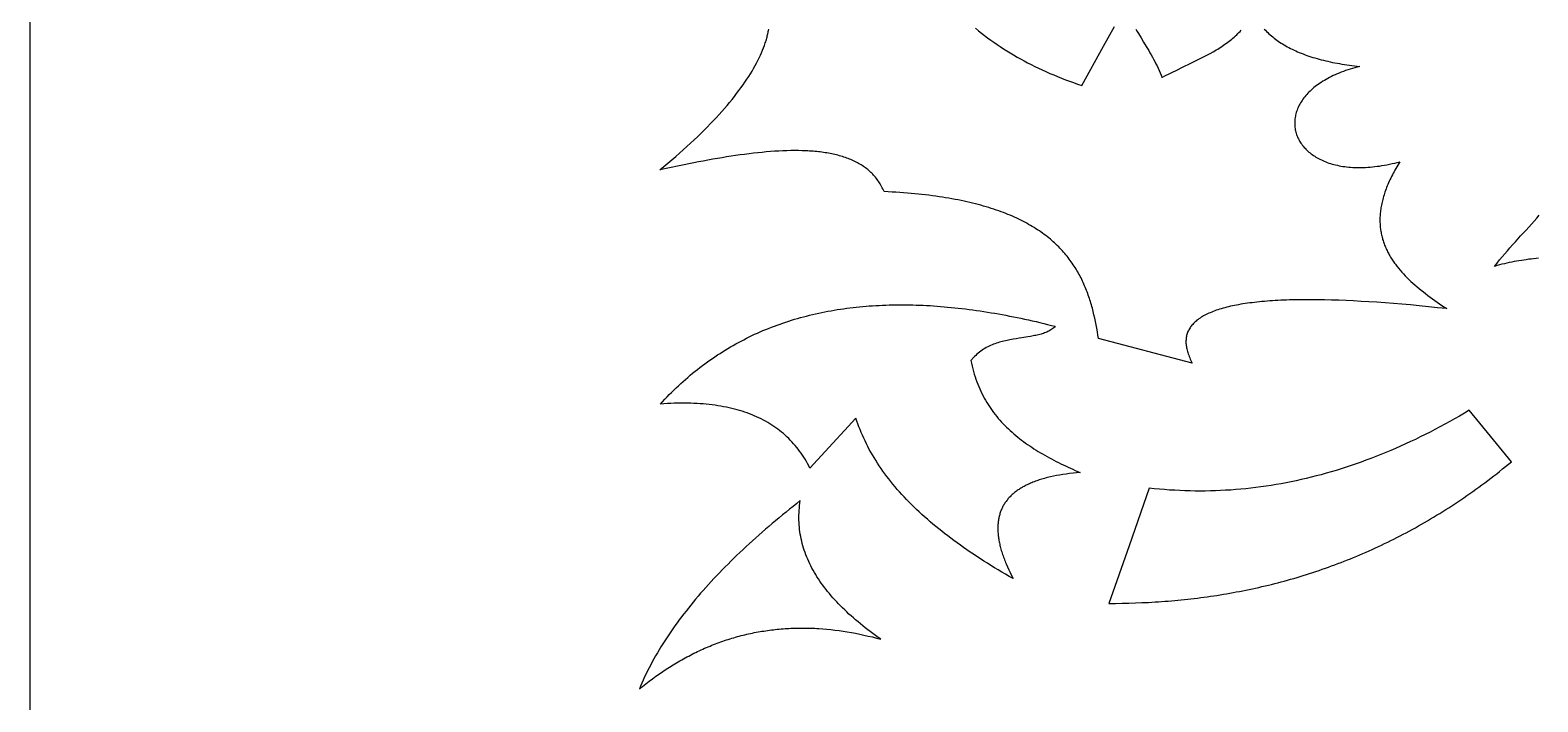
# Model space of a CAD drawing. Extents: x -4113 to -3113, y 1469 to 2469.
# Drawn here: x -4113 to -3911.1, y 2236.2 to 2326.2 of the extents above; entities that cross this region are included whole.
import ezdxf

# ---------------------------------------------------------------- set-up
doc = ezdxf.new("R2010")
doc.units = 0
doc.layers.add('PLAN_1', color=18, linetype='CONTINUOUS')

msp = doc.modelspace()

# ---------------------------------------------------------------- linework, layer by layer
at = {"layer": 'PLAN_1'}
for points in [[(-4113.04, 2469.07), (-3113.04, 2469.07), (-3113.04, 1469.07), (-4113.04, 1469.07)], [(-3975.75, 2286.53), (-3975.85, 2286.42), (-3975.96, 2286.32), (-3976.08, 2286.23), (-3976.2, 2286.14), (-3976.33, 2286.05), (-3976.46, 2285.97), (-3976.59, 2285.9), (-3976.73, 2285.82), (-3976.88, 2285.76), (-3977.03, 2285.7), (-3977.18, 2285.64), (-3977.33, 2285.58), (-3977.49, 2285.53), (-3977.65, 2285.48), (-3977.82, 2285.43), (-3977.99, 2285.39), (-3978.16, 2285.35), (-3978.33, 2285.31), (-3978.51, 2285.28), (-3978.69, 2285.24), (-3979.06, 2285.17), (-3979.43, 2285.11), (-3980.21, 2285), (-3980.6, 2284.94), (-3981, 2284.87), (-3981.4, 2284.81), (-3981.81, 2284.73), (-3982.01, 2284.69), (-3982.21, 2284.65), (-3982.42, 2284.6), (-3982.62, 2284.55), (-3982.82, 2284.5), (-3983.02, 2284.45), (-3983.22, 2284.39), (-3983.42, 2284.33), (-3983.62, 2284.26), (-3983.82, 2284.19), (-3984.02, 2284.12), (-3984.21, 2284.04), (-3984.41, 2283.95), (-3984.6, 2283.86), (-3984.79, 2283.77), (-3984.98, 2283.67), (-3985.16, 2283.56), (-3985.35, 2283.45), (-3985.53, 2283.33), (-3985.71, 2283.21), (-3985.89, 2283.07), (-3986.06, 2282.93), (-3986.23, 2282.79), (-3986.4, 2282.63), (-3986.57, 2282.47), (-3986.73, 2282.3), (-3986.81, 2282.22), (-3986.89, 2282.13), (-3986.96, 2282.04), (-3987.04, 2281.94), (-3986.97, 2281.57), (-3986.88, 2281.2), (-3986.8, 2280.83), (-3986.7, 2280.48), (-3986.6, 2280.12), (-3986.49, 2279.78), (-3986.38, 2279.44), (-3986.26, 2279.1), (-3986.13, 2278.78), (-3986, 2278.45), (-3985.87, 2278.13), (-3985.72, 2277.82), (-3985.57, 2277.51), (-3985.42, 2277.21), (-3985.26, 2276.91), (-3985.1, 2276.62), (-3984.92, 2276.33), (-3984.75, 2276.05), (-3984.57, 2275.77), (-3984.38, 2275.5), (-3984.19, 2275.23), (-3984, 2274.96), (-3983.79, 2274.7), (-3983.59, 2274.45), (-3983.38, 2274.19), (-3983.16, 2273.95), (-3982.94, 2273.7), (-3982.72, 2273.46), (-3982.49, 2273.23), (-3982.26, 2273), (-3982.02, 2272.77), (-3981.78, 2272.55), (-3981.54, 2272.33), (-3981.29, 2272.11), (-3981.04, 2271.9), (-3980.78, 2271.69), (-3980.52, 2271.48), (-3980.26, 2271.28), (-3979.99, 2271.08), (-3979.72, 2270.89), (-3979.45, 2270.69), (-3979.17, 2270.5), (-3978.89, 2270.32), (-3978.6, 2270.13), (-3978.32, 2269.95), (-3978.03, 2269.77), (-3977.74, 2269.59), (-3977.44, 2269.42), (-3977.14, 2269.25), (-3976.84, 2269.08), (-3976.54, 2268.92), (-3976.23, 2268.75), (-3975.93, 2268.59), (-3975.62, 2268.43), (-3975.3, 2268.27), (-3974.99, 2268.12), (-3974.67, 2267.96), (-3974.36, 2267.81), (-3974.04, 2267.66), (-3973.71, 2267.51), (-3973.39, 2267.37), (-3973.06, 2267.22), (-3972.41, 2266.93), (-3972.9, 2266.89), (-3973.37, 2266.84), (-3973.84, 2266.79), (-3974.29, 2266.73), (-3974.74, 2266.66), (-3975.17, 2266.59), (-3975.59, 2266.52), (-3976, 2266.43), (-3976.4, 2266.35), (-3976.6, 2266.3), (-3976.79, 2266.25), (-3976.98, 2266.2), (-3977.17, 2266.15), (-3977.35, 2266.1), (-3977.53, 2266.05), (-3977.71, 2265.99), (-3977.89, 2265.94), (-3978.06, 2265.88), (-3978.23, 2265.82), (-3978.4, 2265.76), (-3978.57, 2265.7), (-3978.73, 2265.63), (-3978.89, 2265.57), (-3979.05, 2265.5), (-3979.2, 2265.44), (-3979.35, 2265.37), (-3979.5, 2265.3), (-3979.65, 2265.23), (-3979.79, 2265.15), (-3979.93, 2265.08), (-3980.07, 2265), (-3980.2, 2264.92), (-3980.34, 2264.84), (-3980.47, 2264.76), (-3980.59, 2264.68), (-3980.72, 2264.6), (-3980.84, 2264.51), (-3980.96, 2264.43), (-3981.07, 2264.34), (-3981.19, 2264.25), (-3981.3, 2264.16), (-3981.4, 2264.07), (-3981.51, 2263.98), (-3981.61, 2263.88), (-3981.71, 2263.79), (-3981.8, 2263.69), (-3981.9, 2263.59), (-3981.99, 2263.49), (-3982.08, 2263.39), (-3982.16, 2263.28), (-3982.25, 2263.18), (-3982.33, 2263.07), (-3982.4, 2262.97), (-3982.48, 2262.86), (-3982.55, 2262.75), (-3982.62, 2262.64), (-3982.68, 2262.52), (-3982.75, 2262.41), (-3982.81, 2262.29), (-3982.86, 2262.17), (-3982.92, 2262.06), (-3982.97, 2261.93), (-3983.02, 2261.81), (-3983.07, 2261.69), (-3983.11, 2261.57), (-3983.15, 2261.44), (-3983.19, 2261.31), (-3983.23, 2261.18), (-3983.26, 2261.05), (-3983.29, 2260.92), (-3983.32, 2260.79), (-3983.34, 2260.65), (-3983.36, 2260.52), (-3983.38, 2260.38), (-3983.4, 2260.24), (-3983.41, 2260.1), (-3983.43, 2259.96), (-3983.43, 2259.82), (-3983.44, 2259.67), (-3983.44, 2259.53), (-3983.44, 2259.38), (-3983.44, 2259.23), (-3983.43, 2259.08), (-3983.42, 2258.93), (-3983.41, 2258.78), (-3983.4, 2258.62), (-3983.38, 2258.47), (-3983.36, 2258.31), (-3983.34, 2258.15), (-3983.32, 2257.99), (-3983.29, 2257.83), (-3983.26, 2257.66), (-3983.22, 2257.5), (-3983.19, 2257.33), (-3983.15, 2257.17), (-3983.11, 2257), (-3983.06, 2256.83), (-3983.02, 2256.66), (-3982.97, 2256.48), (-3982.91, 2256.31), (-3982.86, 2256.13), (-3982.8, 2255.96), (-3982.74, 2255.78), (-3982.68, 2255.6), (-3982.61, 2255.42), (-3982.54, 2255.23), (-3982.47, 2255.05), (-3982.4, 2254.86), (-3982.32, 2254.68), (-3982.16, 2254.3), (-3981.98, 2253.91), (-3981.8, 2253.52), (-3981.6, 2253.13), (-3981.39, 2252.73), (-3981.9, 2253.01), (-3982.4, 2253.3), (-3982.9, 2253.59), (-3983.39, 2253.89), (-3983.88, 2254.18), (-3984.36, 2254.47), (-3984.84, 2254.77), (-3985.31, 2255.07), (-3985.78, 2255.37), (-3986.24, 2255.67), (-3986.69, 2255.97), (-3987.14, 2256.27), (-3987.59, 2256.58), (-3988.03, 2256.88), (-3988.46, 2257.19), (-3988.89, 2257.5), (-3989.32, 2257.81), (-3989.74, 2258.12), (-3990.15, 2258.43), (-3990.56, 2258.75), (-3990.96, 2259.06), (-3991.35, 2259.38), (-3991.74, 2259.7), (-3992.13, 2260.02), (-3992.51, 2260.34), (-3992.88, 2260.67), (-3993.25, 2260.99), (-3993.61, 2261.32), (-3993.97, 2261.65), (-3994.32, 2261.98), (-3994.66, 2262.31), (-3995, 2262.65), (-3995.33, 2262.98), (-3995.66, 2263.32), (-3995.98, 2263.66), (-3996.29, 2264), (-3996.6, 2264.34), (-3996.9, 2264.68), (-3997.19, 2265.03), (-3997.48, 2265.37), (-3997.76, 2265.72), (-3998.04, 2266.07), (-3998.31, 2266.42), (-3998.57, 2266.78), (-3998.83, 2267.13), (-3999.08, 2267.49), (-3999.33, 2267.85), (-3999.56, 2268.21), (-3999.79, 2268.57), (-4000.02, 2268.94), (-4000.24, 2269.3), (-4000.45, 2269.67), (-4000.65, 2270.04), (-4000.85, 2270.41), (-4001.04, 2270.79), (-4001.22, 2271.16), (-4001.4, 2271.54), (-4001.57, 2271.92), (-4001.73, 2272.3), (-4001.89, 2272.68), (-4002.04, 2273.07), (-4002.18, 2273.45), (-4002.32, 2273.84), (-4002.44, 2274.23), (-4003.98, 2272.56), (-4005.52, 2270.88), (-4008.6, 2267.54), (-4008.76, 2267.84), (-4008.92, 2268.14), (-4009.08, 2268.43), (-4009.25, 2268.71), (-4009.43, 2268.99), (-4009.61, 2269.27), (-4009.79, 2269.54), (-4009.98, 2269.8), (-4010.18, 2270.06), (-4010.38, 2270.31), (-4010.58, 2270.56), (-4010.79, 2270.8), (-4011.01, 2271.04), (-4011.23, 2271.27), (-4011.45, 2271.5), (-4011.68, 2271.72), (-4011.92, 2271.94), (-4012.16, 2272.15), (-4012.41, 2272.35), (-4012.66, 2272.55), (-4012.91, 2272.75), (-4013.17, 2272.94), (-4013.44, 2273.12), (-4013.71, 2273.3), (-4013.98, 2273.47), (-4014.26, 2273.64), (-4014.55, 2273.81), (-4014.84, 2273.96), (-4015.13, 2274.12), (-4015.43, 2274.26), (-4015.74, 2274.4), (-4016.05, 2274.54), (-4016.36, 2274.67), (-4016.68, 2274.8), (-4017.01, 2274.92), (-4017.34, 2275.03), (-4017.68, 2275.14), (-4018.02, 2275.25), (-4018.36, 2275.35), (-4018.71, 2275.44), (-4019.07, 2275.53), (-4019.43, 2275.61), (-4019.79, 2275.69), (-4020.16, 2275.76), (-4020.54, 2275.83), (-4020.92, 2275.89), (-4021.31, 2275.95), (-4021.7, 2276), (-4022.09, 2276.05), (-4022.49, 2276.09), (-4022.9, 2276.13), (-4023.31, 2276.16), (-4023.72, 2276.18), (-4024.15, 2276.2), (-4024.57, 2276.22), (-4025, 2276.23), (-4025.44, 2276.23), (-4025.88, 2276.23), (-4026.32, 2276.22), (-4026.77, 2276.21), (-4027.23, 2276.19), (-4027.69, 2276.17), (-4028.16, 2276.14), (-4028.63, 2276.11), (-4028.33, 2276.43), (-4028.04, 2276.75), (-4027.74, 2277.06), (-4027.44, 2277.37), (-4027.13, 2277.68), (-4026.83, 2277.98), (-4026.52, 2278.27), (-4026.21, 2278.57), (-4025.9, 2278.85), (-4025.59, 2279.14), (-4025.27, 2279.42), (-4024.95, 2279.69), (-4024.63, 2279.97), (-4024.31, 2280.23), (-4023.99, 2280.5), (-4023.66, 2280.76), (-4023.34, 2281.01), (-4023.01, 2281.26), (-4022.67, 2281.51), (-4022.34, 2281.75), (-4022.01, 2281.99), (-4021.67, 2282.23), (-4021.33, 2282.46), (-4020.99, 2282.69), (-4020.64, 2282.91), (-4020.3, 2283.13), (-4019.95, 2283.35), (-4019.6, 2283.56), (-4019.25, 2283.76), (-4018.9, 2283.97), (-4018.54, 2284.17), (-4018.19, 2284.36), (-4017.83, 2284.55), (-4017.47, 2284.74), (-4017.1, 2284.93), (-4016.74, 2285.11), (-4016.37, 2285.28), (-4016.01, 2285.46), (-4015.63, 2285.62), (-4015.26, 2285.79), (-4014.89, 2285.95), (-4014.51, 2286.11), (-4014.14, 2286.26), (-4013.76, 2286.41), (-4013.37, 2286.56), (-4012.99, 2286.7), (-4012.61, 2286.84), (-4012.22, 2286.97), (-4011.83, 2287.1), (-4011.44, 2287.23), (-4011.05, 2287.35), (-4010.65, 2287.47), (-4010.26, 2287.59), (-4009.86, 2287.7), (-4009.46, 2287.81), (-4009.06, 2287.91), (-4008.65, 2288.02), (-4008.25, 2288.11), (-4007.84, 2288.21), (-4007.43, 2288.3), (-4007.02, 2288.39), (-4006.61, 2288.47), (-4006.2, 2288.55), (-4005.78, 2288.62), (-4005.36, 2288.7), (-4004.94, 2288.77), (-4004.52, 2288.83), (-4004.1, 2288.89), (-4003.68, 2288.95), (-4003.25, 2289.01), (-4002.82, 2289.06), (-4002.39, 2289.11), (-4001.96, 2289.15), (-4001.53, 2289.19), (-4001.09, 2289.23), (-4000.66, 2289.26), (-4000.22, 2289.29), (-3999.78, 2289.32), (-3999.34, 2289.34), (-3998.89, 2289.36), (-3998.45, 2289.38), (-3998, 2289.39), (-3997.55, 2289.4), (-3997.1, 2289.41), (-3996.65, 2289.42), (-3996.2, 2289.42), (-3995.74, 2289.41), (-3995.29, 2289.41), (-3994.83, 2289.4), (-3994.37, 2289.38), (-3993.91, 2289.37), (-3993.45, 2289.35), (-3992.98, 2289.32), (-3992.51, 2289.3), (-3992.05, 2289.27), (-3991.58, 2289.23), (-3991.11, 2289.2), (-3990.63, 2289.16), (-3990.16, 2289.12), (-3989.68, 2289.07), (-3989.21, 2289.02), (-3988.73, 2288.97), (-3988.25, 2288.91), (-3987.77, 2288.86), (-3987.28, 2288.79), (-3986.8, 2288.73), (-3986.31, 2288.66), (-3985.82, 2288.59), (-3985.33, 2288.52), (-3984.84, 2288.44), (-3984.35, 2288.36), (-3983.85, 2288.28), (-3983.36, 2288.19), (-3982.86, 2288.1), (-3982.36, 2288.01), (-3981.86, 2287.91), (-3981.36, 2287.81), (-3980.86, 2287.71), (-3980.35, 2287.61), (-3979.85, 2287.5), (-3979.34, 2287.39), (-3978.83, 2287.27), (-3978.32, 2287.16), (-3977.81, 2287.04), (-3977.29, 2286.92), (-3976.78, 2286.79), (-3976.26, 2286.66)], [(-3963.17, 2264.84), (-3965.86, 2257.11), (-3968.56, 2249.39), (-3967.67, 2249.39), (-3966.79, 2249.41), (-3965.9, 2249.43), (-3965.02, 2249.45), (-3964.14, 2249.49), (-3963.26, 2249.53), (-3962.38, 2249.58), (-3961.94, 2249.61), (-3961.51, 2249.64), (-3961.07, 2249.67), (-3960.63, 2249.71), (-3960.19, 2249.74), (-3959.75, 2249.78), (-3959.32, 2249.82), (-3958.88, 2249.87), (-3958.44, 2249.91), (-3958.01, 2249.96), (-3957.57, 2250.01), (-3957.14, 2250.06), (-3956.7, 2250.11), (-3956.27, 2250.17), (-3955.83, 2250.22), (-3955.4, 2250.28), (-3954.96, 2250.34), (-3954.53, 2250.41), (-3954.1, 2250.47), (-3953.66, 2250.54), (-3953.23, 2250.61), (-3952.8, 2250.69), (-3952.37, 2250.76), (-3951.94, 2250.84), (-3951.5, 2250.92), (-3951.07, 2251), (-3950.64, 2251.08), (-3950.21, 2251.17), (-3949.78, 2251.26), (-3949.35, 2251.35), (-3948.92, 2251.44), (-3948.49, 2251.54), (-3948.07, 2251.64), (-3947.64, 2251.74), (-3947.21, 2251.84), (-3946.78, 2251.94), (-3946.35, 2252.05), (-3945.93, 2252.16), (-3945.5, 2252.27), (-3945.07, 2252.39), (-3944.65, 2252.5), (-3944.22, 2252.62), (-3943.8, 2252.75), (-3943.37, 2252.87), (-3942.95, 2253), (-3942.53, 2253.13), (-3942.1, 2253.26), (-3941.68, 2253.39), (-3941.26, 2253.53), (-3940.83, 2253.67), (-3940.41, 2253.81), (-3939.99, 2253.96), (-3939.57, 2254.1), (-3939.15, 2254.25), (-3938.73, 2254.41), (-3938.31, 2254.56), (-3937.89, 2254.72), (-3937.47, 2254.88), (-3937.05, 2255.04), (-3936.63, 2255.21), (-3936.21, 2255.37), (-3935.79, 2255.54), (-3935.38, 2255.72), (-3934.96, 2255.89), (-3934.54, 2256.07), (-3934.13, 2256.25), (-3933.71, 2256.44), (-3933.29, 2256.63), (-3932.88, 2256.82), (-3932.47, 2257.01), (-3932.05, 2257.2), (-3931.64, 2257.4), (-3931.22, 2257.6), (-3930.81, 2257.81), (-3930.4, 2258.01), (-3929.99, 2258.22), (-3929.57, 2258.43), (-3929.16, 2258.65), (-3928.75, 2258.87), (-3928.34, 2259.09), (-3927.93, 2259.31), (-3927.52, 2259.54), (-3927.11, 2259.77), (-3926.7, 2260), (-3926.3, 2260.23), (-3925.89, 2260.47), (-3925.48, 2260.71), (-3925.07, 2260.96), (-3924.67, 2261.2), (-3924.26, 2261.45), (-3923.85, 2261.71), (-3923.45, 2261.96), (-3923.04, 2262.22), (-3922.64, 2262.48), (-3922.24, 2262.75), (-3921.83, 2263.02), (-3921.43, 2263.29), (-3921.03, 2263.56), (-3920.63, 2263.84), (-3920.22, 2264.12), (-3919.82, 2264.4), (-3919.42, 2264.69), (-3919.02, 2264.98), (-3918.62, 2265.27), (-3918.22, 2265.57), (-3917.82, 2265.87), (-3917.42, 2266.17), (-3917.03, 2266.47), (-3916.63, 2266.78), (-3916.23, 2267.09), (-3915.84, 2267.41), (-3915.44, 2267.73), (-3915.04, 2268.05), (-3914.65, 2268.37), (-3917.47, 2271.82), (-3920.3, 2275.27), (-3920.95, 2274.88), (-3921.61, 2274.5), (-3922.26, 2274.12), (-3922.92, 2273.76), (-3923.57, 2273.4), (-3924.23, 2273.04), (-3924.89, 2272.7), (-3925.55, 2272.36), (-3926.2, 2272.02), (-3926.86, 2271.7), (-3927.52, 2271.38), (-3928.18, 2271.07), (-3928.84, 2270.76), (-3929.5, 2270.46), (-3930.16, 2270.17), (-3930.82, 2269.88), (-3931.49, 2269.61), (-3932.15, 2269.34), (-3932.81, 2269.07), (-3933.48, 2268.82), (-3934.14, 2268.57), (-3934.8, 2268.32), (-3935.47, 2268.09), (-3936.13, 2267.86), (-3936.8, 2267.64), (-3937.47, 2267.43), (-3938.13, 2267.22), (-3938.8, 2267.02), (-3939.47, 2266.83), (-3940.14, 2266.64), (-3940.81, 2266.47), (-3941.48, 2266.3), (-3942.15, 2266.13), (-3942.82, 2265.98), (-3943.49, 2265.83), (-3944.16, 2265.69), (-3944.83, 2265.56), (-3945.5, 2265.43), (-3946.17, 2265.31), (-3946.85, 2265.2), (-3947.52, 2265.1), (-3948.2, 2265), (-3948.87, 2264.92), (-3949.55, 2264.83), (-3950.22, 2264.76), (-3950.9, 2264.7), (-3951.58, 2264.64), (-3952.25, 2264.59), (-3952.93, 2264.55), (-3953.61, 2264.51), (-3954.29, 2264.48), (-3954.97, 2264.46), (-3955.65, 2264.45), (-3956.33, 2264.45), (-3957.01, 2264.45), (-3957.69, 2264.46), (-3958.38, 2264.48), (-3959.06, 2264.51), (-3959.74, 2264.55), (-3960.43, 2264.59), (-3961.11, 2264.64), (-3961.8, 2264.7), (-3962.48, 2264.77)], [(-4009.89, 2263.17), (-4010.37, 2262.78), (-4010.85, 2262.4), (-4011.33, 2262.02), (-4011.8, 2261.63), (-4012.27, 2261.25), (-4012.74, 2260.86), (-4013.2, 2260.48), (-4013.65, 2260.1), (-4014.11, 2259.71), (-4014.55, 2259.32), (-4015, 2258.94), (-4015.43, 2258.55), (-4015.87, 2258.17), (-4016.3, 2257.78), (-4016.72, 2257.39), (-4017.14, 2257), (-4017.56, 2256.61), (-4017.97, 2256.23), (-4018.38, 2255.84), (-4018.78, 2255.45), (-4019.18, 2255.06), (-4019.57, 2254.67), (-4019.96, 2254.28), (-4020.34, 2253.89), (-4020.72, 2253.5), (-4021.1, 2253.1), (-4021.46, 2252.71), (-4021.83, 2252.32), (-4022.19, 2251.93), (-4022.54, 2251.53), (-4022.89, 2251.14), (-4023.24, 2250.75), (-4023.58, 2250.35), (-4023.91, 2249.96), (-4024.24, 2249.56), (-4024.56, 2249.17), (-4024.88, 2248.77), (-4025.2, 2248.37), (-4025.51, 2247.98), (-4025.81, 2247.58), (-4026.11, 2247.18), (-4026.4, 2246.78), (-4026.69, 2246.38), (-4026.97, 2245.98), (-4027.25, 2245.58), (-4027.52, 2245.18), (-4027.79, 2244.78), (-4028.05, 2244.38), (-4028.3, 2243.98), (-4028.55, 2243.58), (-4028.79, 2243.18), (-4029.03, 2242.77), (-4029.27, 2242.37), (-4029.49, 2241.97), (-4029.72, 2241.56), (-4029.93, 2241.16), (-4030.14, 2240.75), (-4030.35, 2240.34), (-4030.55, 2239.94), (-4030.74, 2239.53), (-4030.93, 2239.12), (-4031.11, 2238.72), (-4031.28, 2238.31), (-4031.45, 2237.9), (-4031.01, 2238.26), (-4030.56, 2238.61), (-4030.12, 2238.96), (-4029.67, 2239.3), (-4029.22, 2239.63), (-4028.77, 2239.95), (-4028.31, 2240.26), (-4027.86, 2240.56), (-4027.4, 2240.86), (-4026.94, 2241.15), (-4026.71, 2241.29), (-4026.48, 2241.43), (-4026.24, 2241.56), (-4026.01, 2241.7), (-4025.78, 2241.83), (-4025.55, 2241.96), (-4025.31, 2242.09), (-4025.08, 2242.22), (-4024.84, 2242.34), (-4024.61, 2242.47), (-4024.37, 2242.59), (-4024.14, 2242.7), (-4023.9, 2242.82), (-4023.66, 2242.94), (-4023.42, 2243.05), (-4023.18, 2243.16), (-4022.95, 2243.27), (-4022.71, 2243.37), (-4022.47, 2243.48), (-4022.23, 2243.58), (-4021.98, 2243.68), (-4021.74, 2243.78), (-4021.5, 2243.87), (-4021.26, 2243.97), (-4021.02, 2244.06), (-4020.77, 2244.15), (-4020.53, 2244.24), (-4020.28, 2244.32), (-4020.04, 2244.41), (-4019.79, 2244.49), (-4019.55, 2244.57), (-4019.3, 2244.65), (-4019.05, 2244.72), (-4018.81, 2244.79), (-4018.56, 2244.87), (-4018.31, 2244.94), (-4018.06, 2245), (-4017.81, 2245.07), (-4017.56, 2245.13), (-4017.31, 2245.19), (-4017.06, 2245.25), (-4016.81, 2245.31), (-4016.56, 2245.37), (-4016.31, 2245.42), (-4016.05, 2245.47), (-4015.8, 2245.52), (-4015.55, 2245.57), (-4015.29, 2245.61), (-4015.04, 2245.65), (-4014.78, 2245.69), (-4014.52, 2245.73), (-4014.27, 2245.77), (-4014.01, 2245.81), (-4013.75, 2245.84), (-4013.5, 2245.87), (-4013.24, 2245.9), (-4012.98, 2245.92), (-4012.72, 2245.95), (-4012.46, 2245.97), (-4012.2, 2245.99), (-4011.94, 2246.01), (-4011.68, 2246.03), (-4011.41, 2246.04), (-4011.15, 2246.05), (-4010.89, 2246.07), (-4010.62, 2246.07), (-4010.36, 2246.08), (-4010.1, 2246.08), (-4009.83, 2246.09), (-4009.57, 2246.09), (-4009.3, 2246.09), (-4009.03, 2246.08), (-4008.77, 2246.08), (-4008.5, 2246.07), (-4008.23, 2246.06), (-4007.96, 2246.05), (-4007.69, 2246.03), (-4007.42, 2246.02), (-4006.88, 2245.98), (-4006.34, 2245.93), (-4005.8, 2245.88), (-4005.25, 2245.81), (-4004.7, 2245.74), (-4004.15, 2245.67), (-4003.6, 2245.58), (-4003.04, 2245.48), (-4002.49, 2245.38), (-4001.93, 2245.27), (-4001.37, 2245.15), (-4000.81, 2245.02), (-4000.24, 2244.89), (-3999.67, 2244.74), (-3999.11, 2244.59), (-3999.47, 2244.84), (-3999.82, 2245.1), (-4000.17, 2245.36), (-4000.52, 2245.61), (-4000.86, 2245.87), (-4001.19, 2246.13), (-4001.52, 2246.39), (-4001.85, 2246.65), (-4002.16, 2246.91), (-4002.48, 2247.18), (-4002.78, 2247.44), (-4003.08, 2247.71), (-4003.38, 2247.97), (-4003.67, 2248.24), (-4003.95, 2248.51), (-4004.23, 2248.78), (-4004.5, 2249.05), (-4004.76, 2249.32), (-4005.02, 2249.6), (-4005.28, 2249.87), (-4005.52, 2250.15), (-4005.77, 2250.42), (-4006, 2250.7), (-4006.23, 2250.98), (-4006.45, 2251.26), (-4006.67, 2251.54), (-4006.88, 2251.82), (-4007.08, 2252.11), (-4007.28, 2252.39), (-4007.47, 2252.68), (-4007.66, 2252.96), (-4007.83, 2253.25), (-4008.01, 2253.54), (-4008.17, 2253.83), (-4008.33, 2254.12), (-4008.48, 2254.42), (-4008.63, 2254.71), (-4008.77, 2255.01), (-4008.9, 2255.31), (-4009.02, 2255.6), (-4009.14, 2255.9), (-4009.25, 2256.2), (-4009.36, 2256.51), (-4009.45, 2256.81), (-4009.54, 2257.12), (-4009.63, 2257.42), (-4009.7, 2257.73), (-4009.77, 2258.04), (-4009.84, 2258.35), (-4009.89, 2258.66), (-4009.94, 2258.97), (-4009.98, 2259.29), (-4010.01, 2259.6), (-4010.04, 2259.92), (-4010.06, 2260.24), (-4010.07, 2260.56), (-4010.07, 2260.88), (-4010.07, 2261.2), (-4010.06, 2261.52), (-4010.04, 2261.85), (-4010.01, 2262.18), (-4009.98, 2262.5), (-4009.94, 2262.83)]]:
    msp.add_lwpolyline(points, close=True, dxfattribs=at)
for points in [[(-3947.76, 2326.37), (-3947.61, 2326.21), (-3947.45, 2326.06), (-3947.3, 2325.91), (-3947.13, 2325.75), (-3946.97, 2325.61), (-3946.8, 2325.46), (-3946.63, 2325.32), (-3946.45, 2325.17), (-3946.27, 2325.03), (-3946.08, 2324.9), (-3945.89, 2324.76), (-3945.7, 2324.63), (-3945.5, 2324.5), (-3945.3, 2324.38), (-3945.09, 2324.25), (-3944.88, 2324.13), (-3944.67, 2324.01), (-3944.45, 2323.89), (-3944.23, 2323.78), (-3944, 2323.66), (-3943.77, 2323.55), (-3943.54, 2323.45), (-3943.3, 2323.34), (-3943.06, 2323.24), (-3942.81, 2323.14), (-3942.56, 2323.04), (-3942.3, 2322.94), (-3942.04, 2322.85), (-3941.78, 2322.76), (-3941.51, 2322.67), (-3941.24, 2322.58), (-3940.97, 2322.5), (-3940.69, 2322.42), (-3940.41, 2322.34), (-3940.12, 2322.26), (-3939.83, 2322.19), (-3939.53, 2322.12), (-3939.23, 2322.05), (-3938.93, 2321.98), (-3938.62, 2321.91), (-3938.31, 2321.85), (-3937.99, 2321.79), (-3937.67, 2321.74), (-3937.35, 2321.68), (-3937.02, 2321.63), (-3936.69, 2321.58), (-3936.35, 2321.53), (-3936.01, 2321.49), (-3935.67, 2321.44), (-3935.32, 2321.4), (-3934.97, 2321.36), (-3935.3, 2321.28), (-3935.63, 2321.19), (-3935.95, 2321.1), (-3936.26, 2321), (-3936.56, 2320.91), (-3936.86, 2320.8), (-3937.16, 2320.7), (-3937.44, 2320.59), (-3937.72, 2320.48), (-3937.99, 2320.37), (-3938.26, 2320.25), (-3938.52, 2320.13), (-3938.77, 2320.01), (-3939.01, 2319.89), (-3939.25, 2319.76), (-3939.48, 2319.63), (-3939.71, 2319.5), (-3939.93, 2319.37), (-3940.14, 2319.23), (-3940.35, 2319.09), (-3940.55, 2318.95), (-3940.74, 2318.81), (-3940.93, 2318.67), (-3941.11, 2318.52), (-3941.28, 2318.37), (-3941.45, 2318.22), (-3941.61, 2318.07), (-3941.77, 2317.92), (-3941.92, 2317.77), (-3942.06, 2317.61), (-3942.2, 2317.45), (-3942.33, 2317.3), (-3942.45, 2317.14), (-3942.57, 2316.98), (-3942.68, 2316.82), (-3942.79, 2316.66), (-3942.89, 2316.49), (-3942.98, 2316.33), (-3943.07, 2316.17), (-3943.15, 2316), (-3943.23, 2315.84), (-3943.3, 2315.67), (-3943.36, 2315.51), (-3943.42, 2315.34), (-3943.47, 2315.18), (-3943.52, 2315.01), (-3943.56, 2314.85), (-3943.59, 2314.68), (-3943.62, 2314.52), (-3943.65, 2314.35), (-3943.66, 2314.19), (-3943.68, 2314.02), (-3943.68, 2313.86), (-3943.68, 2313.69), (-3943.68, 2313.53), (-3943.67, 2313.37), (-3943.65, 2313.21), (-3943.63, 2313.05), (-3943.6, 2312.89), (-3943.57, 2312.73), (-3943.53, 2312.57), (-3943.48, 2312.41), (-3943.43, 2312.26), (-3943.38, 2312.1), (-3943.32, 2311.95), (-3943.25, 2311.8), (-3943.18, 2311.65), (-3943.1, 2311.5), (-3943.02, 2311.36), (-3942.94, 2311.21), (-3942.84, 2311.07), (-3942.74, 2310.93), (-3942.64, 2310.79), (-3942.53, 2310.66), (-3942.42, 2310.52), (-3942.3, 2310.39), (-3942.18, 2310.26), (-3942.05, 2310.13), (-3941.91, 2310.01), (-3941.78, 2309.89), (-3941.63, 2309.77), (-3941.48, 2309.65), (-3941.33, 2309.54), (-3941.17, 2309.43), (-3941, 2309.32), (-3940.84, 2309.21), (-3940.66, 2309.11), (-3940.48, 2309.01), (-3940.3, 2308.92), (-3940.11, 2308.83), (-3939.92, 2308.74), (-3939.72, 2308.65), (-3939.52, 2308.57), (-3939.31, 2308.49), (-3939.1, 2308.42), (-3938.88, 2308.35), (-3938.66, 2308.28), (-3938.43, 2308.22), (-3938.2, 2308.16), (-3937.96, 2308.11), (-3937.72, 2308.06), (-3937.48, 2308.02), (-3937.23, 2307.97), (-3936.98, 2307.94), (-3936.72, 2307.91), (-3936.45, 2307.88), (-3936.19, 2307.86), (-3935.91, 2307.84), (-3935.64, 2307.82), (-3935.36, 2307.82), (-3935.07, 2307.81), (-3934.78, 2307.82), (-3934.49, 2307.82), (-3934.19, 2307.83), (-3933.89, 2307.85), (-3933.58, 2307.88), (-3933.27, 2307.9), (-3932.96, 2307.94), (-3932.64, 2307.98), (-3932.32, 2308.02), (-3931.99, 2308.07), (-3931.66, 2308.13), (-3931.32, 2308.19), (-3930.98, 2308.26), (-3930.64, 2308.34), (-3930.29, 2308.42), (-3929.94, 2308.51), (-3929.58, 2308.6), (-3929.73, 2308.37), (-3929.86, 2308.15), (-3930, 2307.92), (-3930.13, 2307.7), (-3930.25, 2307.48), (-3930.37, 2307.26), (-3930.49, 2307.04), (-3930.6, 2306.82), (-3930.71, 2306.61), (-3930.82, 2306.39), (-3930.92, 2306.18), (-3931.02, 2305.97), (-3931.11, 2305.76), (-3931.2, 2305.55), (-3931.28, 2305.34), (-3931.37, 2305.14), (-3931.44, 2304.94), (-3931.52, 2304.73), (-3931.59, 2304.53), (-3931.66, 2304.33), (-3931.72, 2304.14), (-3931.78, 2303.94), (-3931.83, 2303.75), (-3931.89, 2303.55), (-3931.94, 2303.36), (-3931.98, 2303.17), (-3932.02, 2302.98), (-3932.06, 2302.79), (-3932.1, 2302.6), (-3932.13, 2302.42), (-3932.16, 2302.24), (-3932.18, 2302.05), (-3932.2, 2301.87), (-3932.22, 2301.69), (-3932.24, 2301.51), (-3932.25, 2301.33), (-3932.26, 2301.16), (-3932.26, 2300.98), (-3932.27, 2300.81), (-3932.26, 2300.64), (-3932.26, 2300.46), (-3932.25, 2300.29), (-3932.24, 2300.12), (-3932.23, 2299.96), (-3932.22, 2299.79), (-3932.2, 2299.62), (-3932.17, 2299.46), (-3932.15, 2299.3), (-3932.12, 2299.13), (-3932.09, 2298.97), (-3932.06, 2298.81), (-3932.02, 2298.65), (-3931.98, 2298.5), (-3931.94, 2298.34), (-3931.9, 2298.18), (-3931.85, 2298.03), (-3931.8, 2297.87), (-3931.75, 2297.72), (-3931.69, 2297.57), (-3931.64, 2297.42), (-3931.58, 2297.27), (-3931.52, 2297.12), (-3931.45, 2296.97), (-3931.38, 2296.82), (-3931.31, 2296.68), (-3931.24, 2296.53), (-3931.17, 2296.39), (-3931.09, 2296.25), (-3931.01, 2296.1), (-3930.93, 2295.96), (-3930.85, 2295.82), (-3930.76, 2295.68), (-3930.67, 2295.54), (-3930.58, 2295.41), (-3930.49, 2295.27), (-3930.4, 2295.13), (-3930.3, 2295), (-3930.2, 2294.86), (-3930.1, 2294.73), (-3930, 2294.59), (-3929.79, 2294.33), (-3929.57, 2294.07), (-3929.35, 2293.81), (-3929.11, 2293.56), (-3928.87, 2293.3), (-3928.63, 2293.05), (-3928.38, 2292.81), (-3928.12, 2292.56), (-3927.85, 2292.32), (-3927.58, 2292.08), (-3927.3, 2291.84), (-3927.02, 2291.6), (-3926.73, 2291.37), (-3926.44, 2291.14), (-3926.15, 2290.91), (-3925.85, 2290.68), (-3925.54, 2290.45), (-3925.23, 2290.22), (-3924.92, 2290), (-3924.6, 2289.78), (-3924.28, 2289.56), (-3923.96, 2289.34), (-3923.63, 2289.12), (-3923.3, 2288.9), (-3924.55, 2289.03), (-3925.78, 2289.16), (-3926.99, 2289.28), (-3928.17, 2289.39), (-3929.33, 2289.49), (-3930.46, 2289.58), (-3931.58, 2289.67), (-3932.67, 2289.75), (-3933.74, 2289.82), (-3934.78, 2289.88), (-3935.8, 2289.93), (-3936.8, 2289.98), (-3937.78, 2290.02), (-3938.74, 2290.05), (-3939.67, 2290.07), (-3940.58, 2290.09), (-3941.46, 2290.1), (-3942.32, 2290.1), (-3942.75, 2290.09), (-3943.16, 2290.09), (-3943.58, 2290.08), (-3943.98, 2290.07), (-3944.38, 2290.06), (-3944.78, 2290.05), (-3945.17, 2290.03), (-3945.55, 2290.02), (-3945.93, 2290), (-3946.3, 2289.98), (-3946.66, 2289.95), (-3947.02, 2289.93), (-3947.38, 2289.9), (-3947.73, 2289.88), (-3948.07, 2289.84), (-3948.41, 2289.81), (-3948.74, 2289.78), (-3949.07, 2289.74), (-3949.39, 2289.7), (-3949.7, 2289.66), (-3950.01, 2289.62), (-3950.31, 2289.58), (-3950.61, 2289.53), (-3950.9, 2289.48), (-3951.19, 2289.43), (-3951.47, 2289.38), (-3951.75, 2289.33), (-3952.01, 2289.27), (-3952.28, 2289.21), (-3952.54, 2289.15), (-3952.79, 2289.09), (-3953.03, 2289.03), (-3953.28, 2288.96), (-3953.51, 2288.89), (-3953.74, 2288.82), (-3953.96, 2288.75), (-3954.18, 2288.68), (-3954.39, 2288.6), (-3954.6, 2288.52), (-3954.8, 2288.45), (-3955, 2288.36), (-3955.19, 2288.28), (-3955.37, 2288.2), (-3955.55, 2288.11), (-3955.72, 2288.02), (-3955.89, 2287.93), (-3956.05, 2287.83), (-3956.2, 2287.74), (-3956.35, 2287.64), (-3956.5, 2287.54), (-3956.63, 2287.44), (-3956.77, 2287.34), (-3956.89, 2287.23), (-3957.01, 2287.13), (-3957.13, 2287.02), (-3957.24, 2286.91), (-3957.34, 2286.79), (-3957.44, 2286.68), (-3957.54, 2286.56), (-3957.62, 2286.44), (-3957.7, 2286.32), (-3957.78, 2286.2), (-3957.85, 2286.08), (-3957.91, 2285.95), (-3957.97, 2285.82), (-3958.02, 2285.69), (-3958.07, 2285.56), (-3958.11, 2285.42), (-3958.15, 2285.29), (-3958.18, 2285.15), (-3958.2, 2285.01), (-3958.22, 2284.87), (-3958.23, 2284.72), (-3958.24, 2284.58), (-3958.24, 2284.43), (-3958.24, 2284.28), (-3958.23, 2284.13), (-3958.21, 2283.97), (-3958.19, 2283.82), (-3958.17, 2283.66), (-3958.13, 2283.5), (-3958.09, 2283.34), (-3958.05, 2283.17), (-3958, 2283.01), (-3957.94, 2282.84), (-3957.88, 2282.67), (-3957.82, 2282.5), (-3957.74, 2282.32), (-3957.67, 2282.15), (-3957.58, 2281.97), (-3957.49, 2281.79), (-3957.4, 2281.61), (-3969.96, 2284.89), (-3970.03, 2285.36), (-3970.1, 2285.81), (-3970.18, 2286.27), (-3970.27, 2286.73), (-3970.36, 2287.18), (-3970.45, 2287.63), (-3970.56, 2288.08), (-3970.67, 2288.53), (-3970.78, 2288.97), (-3970.84, 2289.19), (-3970.9, 2289.41), (-3970.97, 2289.63), (-3971.03, 2289.85), (-3971.1, 2290.07), (-3971.17, 2290.28), (-3971.25, 2290.5), (-3971.32, 2290.71), (-3971.4, 2290.93), (-3971.48, 2291.14), (-3971.56, 2291.35), (-3971.64, 2291.56), (-3971.73, 2291.77), (-3971.82, 2291.98), (-3971.91, 2292.19), (-3972, 2292.4), (-3972.1, 2292.6), (-3972.19, 2292.81), (-3972.3, 2293.01), (-3972.4, 2293.21), (-3972.51, 2293.42), (-3972.62, 2293.62), (-3972.73, 2293.82), (-3972.84, 2294.01), (-3972.96, 2294.21), (-3973.08, 2294.41), (-3973.21, 2294.6), (-3973.34, 2294.79), (-3973.47, 2294.99), (-3973.6, 2295.18), (-3973.74, 2295.37), (-3973.88, 2295.55), (-3974.02, 2295.74), (-3974.17, 2295.93), (-3974.32, 2296.11), (-3974.47, 2296.29), (-3974.63, 2296.47), (-3974.79, 2296.65), (-3974.95, 2296.83), (-3975.12, 2297.01), (-3975.29, 2297.18), (-3975.47, 2297.36), (-3975.65, 2297.53), (-3975.83, 2297.7), (-3976.02, 2297.87), (-3976.21, 2298.04), (-3976.4, 2298.2), (-3976.6, 2298.37), (-3976.8, 2298.53), (-3977.01, 2298.69), (-3977.22, 2298.85), (-3977.44, 2299.01), (-3977.65, 2299.16), (-3977.88, 2299.32), (-3978.11, 2299.47), (-3978.34, 2299.62), (-3978.58, 2299.77), (-3978.82, 2299.92), (-3979.06, 2300.06), (-3979.31, 2300.2), (-3979.57, 2300.35), (-3979.83, 2300.49), (-3980.09, 2300.62), (-3980.36, 2300.76), (-3980.63, 2300.89), (-3980.91, 2301.02), (-3981.2, 2301.15), (-3981.48, 2301.28), (-3981.78, 2301.41), (-3982.08, 2301.53), (-3982.38, 2301.65), (-3982.69, 2301.77), (-3983, 2301.89), (-3983.32, 2302), (-3983.65, 2302.12), (-3983.98, 2302.23), (-3984.31, 2302.34), (-3984.65, 2302.44), (-3985, 2302.55), (-3985.35, 2302.65), (-3985.7, 2302.75), (-3986.07, 2302.85), (-3986.44, 2302.94), (-3986.81, 2303.04), (-3987.19, 2303.13), (-3987.57, 2303.22), (-3987.96, 2303.3), (-3988.36, 2303.39), (-3988.76, 2303.47), (-3989.17, 2303.55), (-3989.59, 2303.62), (-3990.01, 2303.7), (-3990.43, 2303.77), (-3990.87, 2303.84), (-3991.31, 2303.9), (-3991.75, 2303.97), (-3992.2, 2304.03), (-3992.66, 2304.09), (-3993.13, 2304.14), (-3993.6, 2304.2), (-3994.07, 2304.25), (-3994.56, 2304.3), (-3995.05, 2304.34), (-3995.55, 2304.39), (-3996.05, 2304.43), (-3996.56, 2304.46), (-3997.08, 2304.5), (-3997.6, 2304.53), (-3998.13, 2304.56), (-3998.67, 2304.59), (-3998.75, 2304.76), (-3998.83, 2304.94), (-3998.91, 2305.11), (-3999, 2305.28), (-3999.09, 2305.44), (-3999.19, 2305.61), (-3999.29, 2305.76), (-3999.39, 2305.92), (-3999.49, 2306.07), (-3999.6, 2306.22), (-3999.71, 2306.36), (-3999.83, 2306.51), (-3999.95, 2306.64), (-4000.07, 2306.78), (-4000.19, 2306.91), (-4000.32, 2307.04), (-4000.45, 2307.17), (-4000.58, 2307.29), (-4000.72, 2307.41), (-4000.86, 2307.53), (-4001, 2307.64), (-4001.15, 2307.76), (-4001.3, 2307.86), (-4001.45, 2307.97), (-4001.6, 2308.07), (-4001.76, 2308.17), (-4001.92, 2308.27), (-4002.08, 2308.36), (-4002.25, 2308.45), (-4002.42, 2308.54), (-4002.59, 2308.63), (-4002.76, 2308.71), (-4002.94, 2308.79), (-4003.12, 2308.87), (-4003.3, 2308.94), (-4003.49, 2309.02), (-4003.67, 2309.09), (-4003.86, 2309.15), (-4004.06, 2309.22), (-4004.25, 2309.28), (-4004.45, 2309.34), (-4004.65, 2309.4), (-4004.85, 2309.45), (-4005.06, 2309.5), (-4005.26, 2309.55), (-4005.47, 2309.6), (-4005.69, 2309.65), (-4005.9, 2309.69), (-4006.12, 2309.73), (-4006.34, 2309.77), (-4006.56, 2309.8), (-4006.78, 2309.84), (-4007.01, 2309.87), (-4007.24, 2309.9), (-4007.47, 2309.92), (-4007.7, 2309.95), (-4007.94, 2309.97), (-4008.18, 2309.99), (-4008.41, 2310.01), (-4008.66, 2310.02), (-4008.9, 2310.04), (-4009.15, 2310.05), (-4009.39, 2310.06), (-4009.64, 2310.07), (-4010.15, 2310.08), (-4010.66, 2310.08), (-4011.18, 2310.08), (-4011.71, 2310.06), (-4012.24, 2310.05), (-4012.79, 2310.02), (-4013.34, 2309.99), (-4013.89, 2309.95), (-4014.45, 2309.9), (-4015.02, 2309.85), (-4015.59, 2309.79), (-4016.17, 2309.73), (-4016.76, 2309.66), (-4017.35, 2309.58), (-4017.95, 2309.5), (-4018.55, 2309.42), (-4019.16, 2309.32), (-4019.77, 2309.23), (-4020.38, 2309.13), (-4021, 2309.03), (-4021.63, 2308.92), (-4022.26, 2308.81), (-4022.89, 2308.69), (-4023.53, 2308.57), (-4024.17, 2308.45), (-4024.81, 2308.32), (-4025.45, 2308.19), (-4026.1, 2308.06), (-4027.41, 2307.79), (-4028.72, 2307.51), (-4028.17, 2307.96), (-4027.62, 2308.41), (-4027.09, 2308.86), (-4026.57, 2309.31), (-4026.06, 2309.75), (-4025.56, 2310.2), (-4025.07, 2310.64), (-4024.59, 2311.08), (-4024.12, 2311.51), (-4023.67, 2311.95), (-4023.22, 2312.38), (-4022.79, 2312.81), (-4022.37, 2313.23), (-4021.95, 2313.65), (-4021.55, 2314.07), (-4021.16, 2314.49), (-4020.78, 2314.91), (-4020.41, 2315.32), (-4020.05, 2315.73), (-4019.7, 2316.13), (-4019.37, 2316.54), (-4019.04, 2316.94), (-4018.72, 2317.33), (-4018.42, 2317.73), (-4018.12, 2318.12), (-4017.84, 2318.5), (-4017.56, 2318.89), (-4017.3, 2319.27), (-4017.05, 2319.64), (-4016.8, 2320.02), (-4016.57, 2320.38), (-4016.35, 2320.75), (-4016.14, 2321.11), (-4015.93, 2321.47), (-4015.74, 2321.82), (-4015.56, 2322.17), (-4015.39, 2322.52), (-4015.23, 2322.86), (-4015.08, 2323.2), (-4014.94, 2323.53), (-4014.81, 2323.86), (-4014.69, 2324.19), (-4014.63, 2324.35), (-4014.58, 2324.51), (-4014.53, 2324.67), (-4014.48, 2324.83), (-4014.43, 2324.98), (-4014.39, 2325.14), (-4014.35, 2325.29), (-4014.31, 2325.45), (-4014.27, 2325.6), (-4014.24, 2325.75), (-4014.2, 2325.9), (-4014.18, 2326.05), (-4014.15, 2326.2), (-4014.12, 2326.34)], [(-3986.41, 2326.48), (-3986.01, 2326.16), (-3985.62, 2325.84), (-3985.22, 2325.52), (-3984.81, 2325.21), (-3984.39, 2324.9), (-3983.97, 2324.6), (-3983.55, 2324.31), (-3983.11, 2324.02), (-3982.68, 2323.73), (-3982.23, 2323.45), (-3981.78, 2323.17), (-3981.33, 2322.9), (-3980.87, 2322.63), (-3980.4, 2322.37), (-3979.93, 2322.11), (-3979.45, 2321.86), (-3978.97, 2321.61), (-3978.48, 2321.37), (-3977.99, 2321.13), (-3977.49, 2320.9), (-3976.99, 2320.67), (-3976.47, 2320.44), (-3975.96, 2320.22), (-3975.44, 2320), (-3974.91, 2319.79), (-3974.38, 2319.59), (-3973.84, 2319.38), (-3973.3, 2319.19), (-3972.75, 2318.99), (-3972.2, 2318.8), (-3969.29, 2324.1), (-3967.83, 2326.74)], [(-3964.94, 2326.36), (-3964.78, 2326.07), (-3964.61, 2325.78), (-3964.26, 2325.21), (-3963.92, 2324.64), (-3963.57, 2324.06), (-3963.23, 2323.49), (-3963.06, 2323.2), (-3962.89, 2322.91), (-3962.73, 2322.62), (-3962.57, 2322.32), (-3962.41, 2322.03), (-3962.26, 2321.73), (-3962.11, 2321.43), (-3961.97, 2321.13), (-3961.84, 2320.82), (-3961.71, 2320.51), (-3961.58, 2320.2), (-3961.52, 2320.04), (-3961.47, 2319.88), (-3960.99, 2320.13), (-3960.51, 2320.37), (-3960.04, 2320.61), (-3959.56, 2320.84), (-3958.62, 2321.3), (-3957.69, 2321.74), (-3957.23, 2321.97), (-3956.77, 2322.19), (-3956.33, 2322.42), (-3955.88, 2322.64), (-3955.45, 2322.87), (-3955.02, 2323.1), (-3954.6, 2323.34), (-3954.39, 2323.46), (-3954.19, 2323.58), (-3953.99, 2323.7), (-3953.79, 2323.83), (-3953.59, 2323.95), (-3953.4, 2324.08), (-3953.21, 2324.21), (-3953.02, 2324.34), (-3952.83, 2324.47), (-3952.65, 2324.6), (-3952.47, 2324.74), (-3952.29, 2324.88), (-3952.12, 2325.02), (-3951.95, 2325.16), (-3951.78, 2325.31), (-3951.61, 2325.45), (-3951.45, 2325.6), (-3951.3, 2325.76), (-3951.14, 2325.91), (-3950.99, 2326.07), (-3950.85, 2326.23)], [(-3911.03, 2295.66), (-3911.35, 2295.62), (-3911.68, 2295.59), (-3912.01, 2295.55), (-3912.34, 2295.51), (-3912.66, 2295.46), (-3912.99, 2295.42), (-3913.32, 2295.37), (-3913.64, 2295.31), (-3913.97, 2295.26), (-3914.3, 2295.2), (-3914.62, 2295.13), (-3914.95, 2295.07), (-3915.27, 2294.99), (-3915.6, 2294.92), (-3915.93, 2294.84), (-3916.25, 2294.76), (-3916.58, 2294.67), (-3916.91, 2294.57), (-3916.74, 2294.79), (-3916.58, 2295), (-3916.24, 2295.43), (-3915.9, 2295.85), (-3915.55, 2296.26), (-3915.2, 2296.66), (-3914.85, 2297.07), (-3914.49, 2297.47), (-3914.13, 2297.86), (-3913.42, 2298.65), (-3912.7, 2299.44), (-3912.34, 2299.84), (-3911.98, 2300.23), (-3911.62, 2300.63), (-3911.27, 2301.03), (-3910.92, 2301.44)]]:
    msp.add_lwpolyline(points, dxfattribs=at)

doc.saveas('drawing.dxf')
